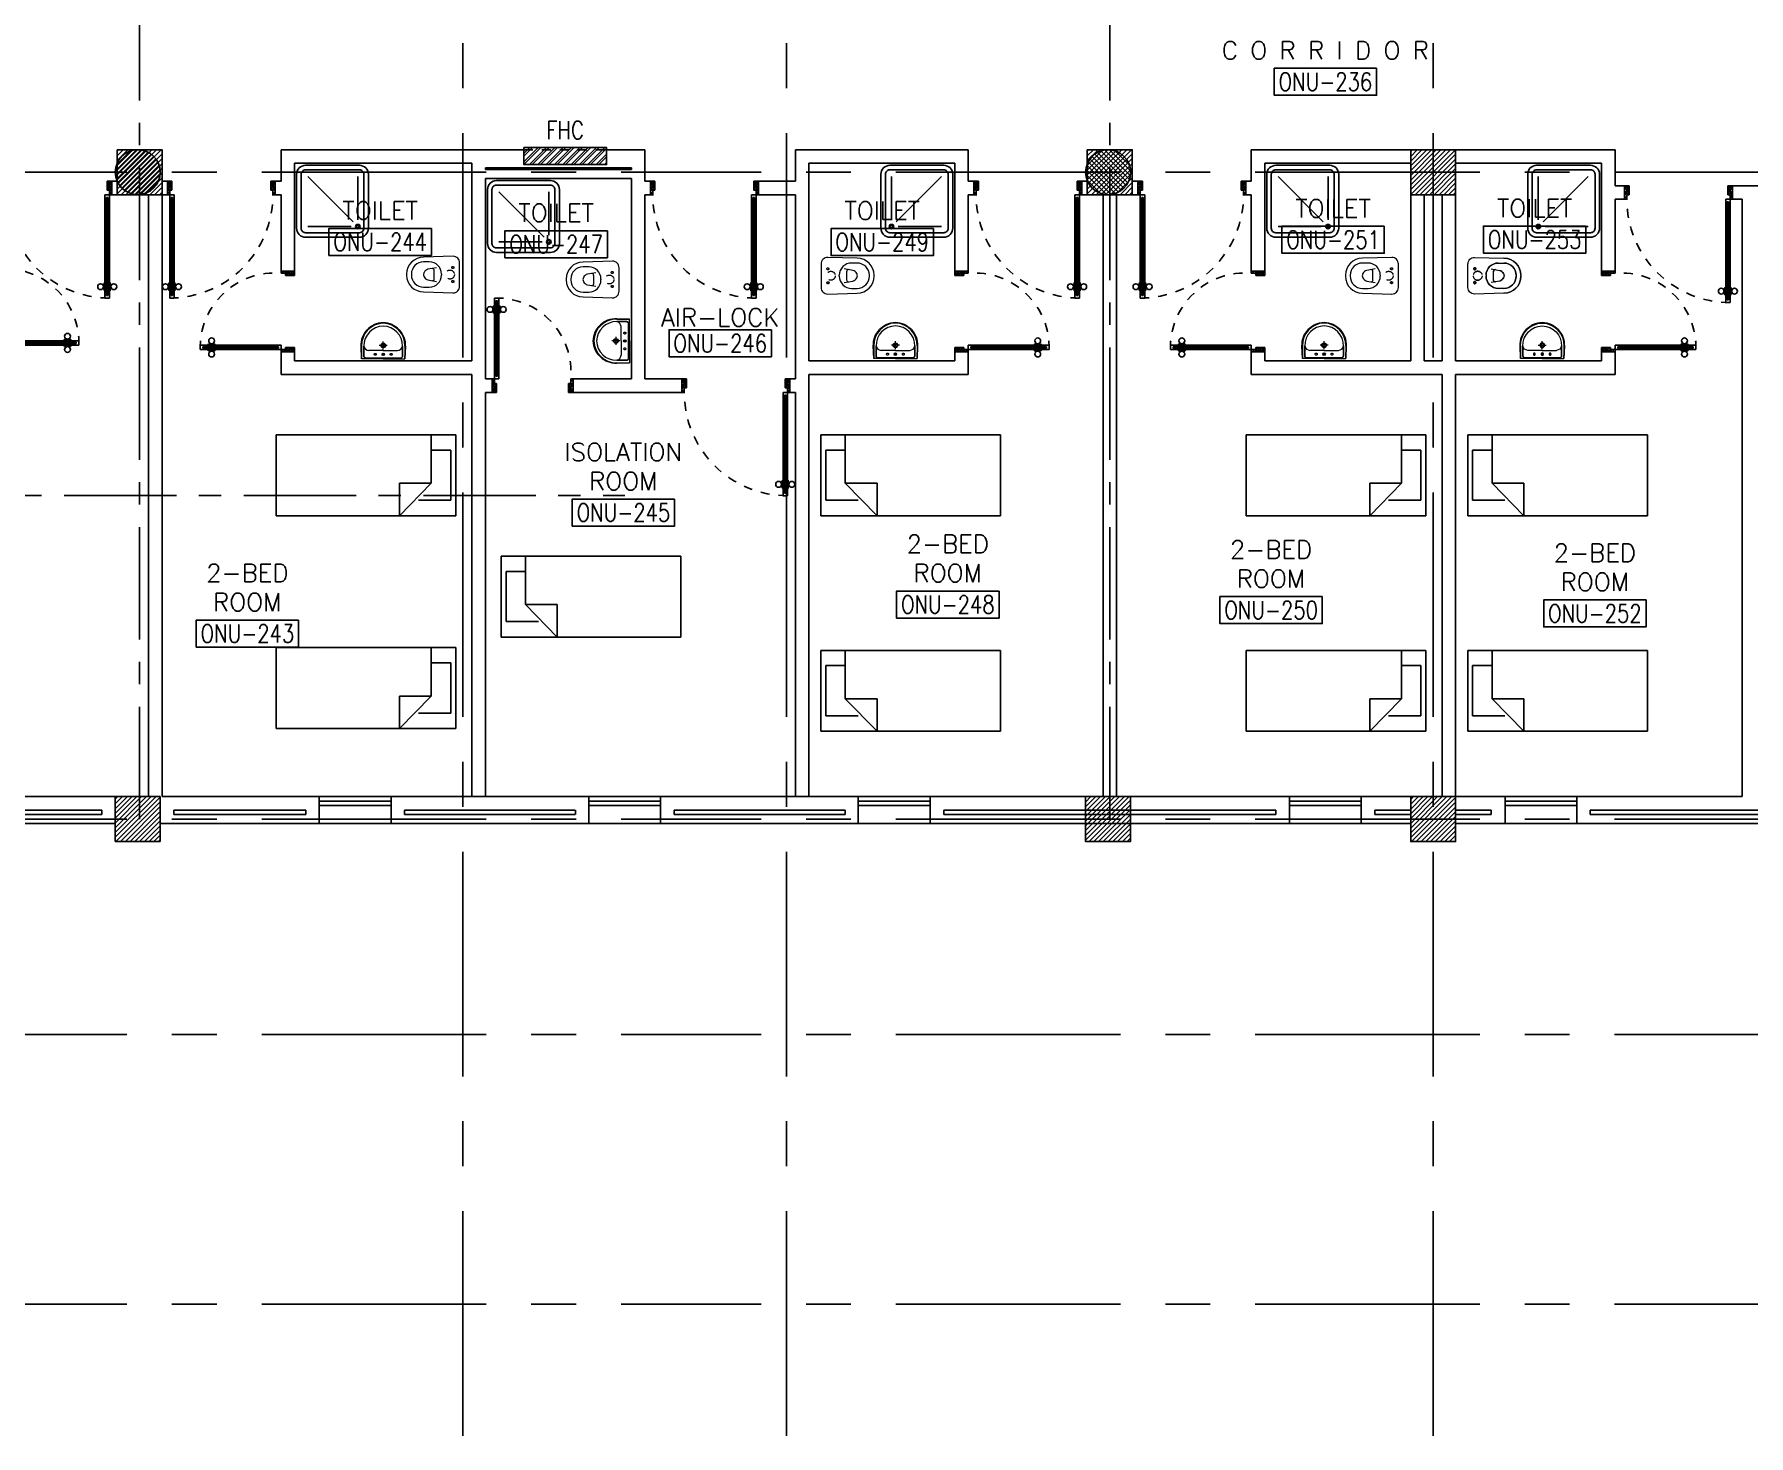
# Model space of a CAD drawing. Extents: x 0 to 91, y -1.5 to 78.
# Drawn here: x 62.17 to 81.25, y -1.46 to 14.14 of the extents above; entities that cross this region are included whole.
import ezdxf
from ezdxf.enums import TextEntityAlignment as Align

# ---------------------------------------------------------------- set-up
doc = ezdxf.new("R2010")
doc.units = 0
doc.header["$MEASUREMENT"] = 0
for name, pattern in [('CENTER', [2, 1.25, -0.25, 0.25, -0.25]), ('CENTERX2', [4, 2.5, -0.5, 0.5, -0.5]), ('DASHED', [0.75, 0.5, -0.25]), ('HIDDEN', [0.375, 0.25, -0.125]), ('HIDDEN2', [0.1875, 0.125, -0.0625])]:
    doc.linetypes.add(name, pattern=pattern)
doc.layers.get('0').update_dxf_attribs({"color": 11, "linetype": 'CONTINUOUS'})
for name, color, linetype in [('AXES', 11, 'CENTERX2'), ('AXES1', 11, 'CENTER'), ('COL', 11, 'CONTINUOUS'), ('DOOR', 11, 'CONTINUOUS'), ('FHC', 11, 'CONTINUOUS'), ('FIX', 11, 'CONTINUOUS'), ('FUR', 11, 'CONTINUOUS'), ('HAT', 11, 'CONTINUOUS'), ('INSUL', 11, 'CONTINUOUS'), ('RM-BOX', 11, 'CONTINUOUS'), ('RM-NAME', 11, 'CONTINUOUS'), ('RM-NO', 11, 'CONTINUOUS'), ('WALL', 11, 'CONTINUOUS'), ('WIN', 11, 'CONTINUOUS')]:
    doc.layers.add(name, color=color, linetype=linetype)
doc.styles.add('ROMANS', font='ROMANS.shx', dxfattribs={"width": 0.6})

# ---------------------------------------------------------------- blocks, each defined once
blk = doc.blocks.new('RM1')
at = {"layer": 'RM-BOX'}
blk.add_lwpolyline([(570, -200), (-570, -200), (-570, -500), (570, -500)], close=True, dxfattribs=at)
at = {"layer": 'RM-NAME', "style": 'ROMANS'}
for tag, p in [('ROOMNAME1', (0, 324)), ('ROOMNAME2', (0, 0))]:
    blk.add_attdef(tag, text='', height=200, dxfattribs=at).set_placement(p, align=Align.MIDDLE)
at = {"layer": 'RM-NO', "style": 'ROMANS', "width": 0.8}
blk.add_attdef('ROOMNO', text='', height=200, dxfattribs=at).set_placement((0, -350), align=Align.MIDDLE)
blk = doc.blocks.new('*X61')
at = {"color": 0}
for p, q in [((203889, 118293), (204345, 118750)), ((203889, 118346), (204292, 118750)), ((203889, 118399), (204239, 118750)), ((203889, 118452), (204186, 118750)), ((203889, 118505), (204133, 118750)), ((203889, 118558), (204080, 118750)), ((203889, 118611), (204027, 118750)), ((203889, 118665), (203974, 118750)), ((203889, 118718), (203921, 118750)), ((203898, 118250), (204389, 118740)), ((203951, 118250), (204389, 118687)), ((204004, 118250), (204389, 118634)), ((204057, 118250), (204389, 118581)), ((204110, 118250), (204389, 118528)), ((204163, 118250), (204389, 118475)), ((204216, 118250), (204389, 118422)), ((204269, 118250), (204389, 118369)), ((204322, 118250), (204389, 118316)), ((204375, 118250), (204389, 118263))]:
    blk.add_line(p, q, dxfattribs=at)
blk = doc.blocks.new('*X60')
at = {"color": 0}
for p, q in [((203886, 125450), (204386, 125950)), ((203889, 125506), (204333, 125950)), ((203889, 125559), (204279, 125950)), ((203889, 125612), (204226, 125950)), ((203889, 125665), (204173, 125950)), ((203889, 125718), (204120, 125950)), ((203889, 125771), (204067, 125950)), ((203889, 125824), (204014, 125950)), ((203889, 125877), (203961, 125950)), ((203889, 125930), (203908, 125950)), ((203939, 125450), (204389, 125900)), ((203992, 125450), (204389, 125847)), ((204045, 125450), (204389, 125794)), ((204098, 125450), (204389, 125741)), ((204151, 125450), (204389, 125688)), ((204204, 125450), (204389, 125635)), ((204257, 125450), (204389, 125582)), ((204310, 125450), (204389, 125528)), ((204363, 125450), (204389, 125475))]:
    blk.add_line(p, q, dxfattribs=at)
blk = doc.blocks.new('COL50')
at = {"layer": 'COL'}
blk.add_lwpolyline([(-250, 250), (-250, -250), (250, -250), (250, 250)], close=True, dxfattribs=at)
blk = doc.blocks.new('AH20A')
at = {"layer": 'FUR'}
for p, q in [((0, 0.5), (0, -0.5)), ((1, 0.5), (0, 0.5)), ((0.1358, 0.5), (0.1358, -0.0987)), ((1, -0.5), (1, 0.5)), ((0.1358, 0.3112), (0.0277, 0.3112)), ((0.0277, 0.3112), (0.0277, -0.3087)), ((0.1358, -0.0987), (0.3125, -0.5)), ((0.1358, -0.0987), (0.3125, -0.0987)), ((0.3125, -0.5), (0.3125, -0.0987)), ((0.0277, -0.3087), (0.2076, -0.3087)), ((0, -0.5), (1, -0.5))]:
    blk.add_line(p, q, dxfattribs=at)
blk = doc.blocks.new('DOOR100')
at = {"layer": 'DOOR', "color": 0, "linetype": 'ByBlock'}
for p, q in [((-92, 1206), (-92, 1141)), ((-83, 1206), (-92, 1206)), ((-83, 1129), (-83, 1219)), ((-76, 1219), (-83, 1219)), ((-83, 1206), (-83, 1141)), ((-76, 1251), (-76, 1301)), ((-76, 1301), (-26, 1301)), ((-26, 1301), (-76, 1301)), ((-59, 1251), (-76, 1251)), ((-59, 1251), (-59, 1271)), ((-43, 1271), (-59, 1271)), ((-43, 1251), (-43, 1271)), ((-26, 1251), (-43, 1251)), ((-26, 1251), (-26, 1301)), ((-26, 1219), (-19, 1219)), ((-19, 1129), (-19, 1219)), ((-19, 1206), (-19, 1141)), ((-19, 1206), (-10, 1206)), ((-10, 1206), (-10, 1141)), ((-83, 1141), (-92, 1141)), ((-76, 1129), (-83, 1129)), ((-26, 1129), (-19, 1129)), ((-19, 1141), (-10, 1141)), ((-76, 200), (-59, 200)), ((-76, 150), (-76, 200)), ((-59, 200), (-59, 180)), ((-43, 200), (-26, 200)), ((-43, 180), (-43, 200)), ((-26, 200), (-26, 150)), ((-1201, 0), (-1201, 150)), ((-1201, 150), (-1176, 150)), ((-1201, 150), (-1201, 0)), ((-1151, 0), (-1201, 0)), ((-1176, 150), (-1176, 100)), ((-1176, 100), (-1151, 100)), ((-1151, 100), (-1151, 0)), ((-76, 150), (-26, 150)), ((-59, 180), (-43, 180)), ((-51, 100), (-51, 0)), ((-26, 100), (-51, 100)), ((-51, 0), (-1, 0)), ((-1, 150), (-26, 150)), ((-26, 150), (-26, 100)), ((-1, 150), (-1, 0))]:
    blk.add_line(p, q, dxfattribs=at)
at = {"layer": 'DOOR', "linetype": 'ByBlock'}
for p, q in [((-76, 1251), (-76, 200)), ((-59, 200), (-59, 1251)), ((-43, 200), (-43, 1251)), ((-26, 200), (-26, 1251))]:
    blk.add_line(p, q, dxfattribs=at)
at = {"layer": 'DOOR', "color": 9, "linetype": 'ByBlock'}
for p, q in [((-1151, 0), (-1201, 114)), ((-1151, 0), (-1201, 40)), ((-1151, 0), (-1164, 100)), ((-51, 0), (-1, 114)), ((-51, 0), (-38, 100)), ((-51, 0), (-1, 40))]:
    blk.add_line(p, q, dxfattribs=at)
at = {"layer": 'DOOR', "color": 0, "linetype": 'ByBlock'}
for centre in [(-125, 1174), (22, 1174)]:
    blk.add_circle(centre, 32.4, dxfattribs=at)
at = {"layer": 'DOOR', "linetype": 'HIDDEN', "ltscale": 0.5}
blk.add_arc((-27, 152), 1149, 89.961, 180.0931, dxfattribs=at)
at = {"layer": 'DOOR', "color": 9, "linetype": 'ByBlock'}
for centre, radius, start, end in [((-1151, 0), 154, 103.7142, 108.8947), ((-1151, 0), 134, 100.72, 111.8402), ((-1151, 0), 94.4, 90, 121.9818), ((-1151, 0), 74.4, 90, 132.2236), ((-1151, 0), 54.4, 90, 156.7926), ((-1151, 0), 34.4, 90, 180), ((-1151, 0), 14.4, 90, 180), ((-51, 0), 94.4, 58.0182, 90), ((-51, 0), 74.4, 47.7764, 90), ((-51, 0), 54.4, 23.2074, 90), ((-51, 0), 34.4, 0, 90), ((-51, 0), 14.4, 0, 90), ((-51, 0), 134, 68.1598, 79.28), ((-51, 0), 114, 64.0838, 77.3774), ((-51, 0), 154, 71.1053, 76.2858)]:
    blk.add_arc(centre, radius, start, end, dxfattribs=at)
blk = doc.blocks.new('DOOR90')
at = {"layer": 'DOOR', "linetype": 'ByBlock'}
for p, q in [((0, 0), (-150, 0)), ((-200, -25), (-1000, -25)), ((-200, -42), (-1000, -42)), ((-200, -58), (-1000, -58)), ((-1000, -75), (-200, -75))]:
    blk.add_line(p, q, dxfattribs=at)
at = {"layer": 'DOOR', "color": 0, "linetype": 'ByBlock'}
for p, q in [((-150, 0), (-150, -25)), ((-150, 0), (0, 0)), ((0, -50), (0, 0)), ((-1050, -25), (-1050, -75)), ((-1050, -75), (-1050, -25)), ((-1000, -25), (-1050, -25)), ((-1000, -75), (-1050, -75)), ((-1020, -42), (-1020, -58)), ((-1000, -42), (-1020, -42)), ((-1000, -58), (-1020, -58)), ((-1000, -25), (-1000, -42)), ((-1000, -58), (-1000, -75)), ((-968, -25), (-968, -18)), ((-878, -18), (-968, -18)), ((-968, -75), (-968, -82)), ((-878, -82), (-968, -82)), ((-955, -18), (-955, -9)), ((-955, -9), (-890, -9)), ((-955, -18), (-890, -18)), ((-955, -82), (-955, -91)), ((-955, -82), (-890, -82)), ((-955, -91), (-890, -91)), ((-890, -18), (-890, -9)), ((-890, -82), (-890, -91)), ((-878, -25), (-878, -18)), ((-878, -75), (-878, -82)), ((-200, -42), (-200, -25)), ((-200, -25), (-150, -25)), ((-180, -42), (-200, -42)), ((-200, -75), (-200, -58)), ((-200, -58), (-180, -58)), ((-150, -75), (-200, -75)), ((-180, -58), (-180, -42)), ((-150, -75), (-150, -25)), ((-150, -25), (-100, -25)), ((-100, -25), (-100, -50)), ((-100, -50), (0, -50)), ((-150, -900), (-150, -875)), ((-150, -875), (-100, -875)), ((0, -900), (-150, -900)), ((-150, -900), (0, -900)), ((-100, -850), (0, -850)), ((-100, -875), (-100, -850)), ((0, -850), (0, -900))]:
    blk.add_line(p, q, dxfattribs=at)
at = {"layer": 'DOOR', "color": 9, "linetype": 'ByBlock'}
for p, q in [((0, -50), (-114, 0)), ((0, -50), (-40, 0)), ((0, -50), (-100, -37)), ((0, -850), (-114, -900)), ((0, -850), (-100, -863)), ((0, -850), (-40, -900))]:
    blk.add_line(p, q, dxfattribs=at)
at = {"layer": 'DOOR', "color": 0, "linetype": 'ByBlock'}
for centre in [(-923, 24), (-923, -124)]:
    blk.add_circle(centre, 32.4, dxfattribs=at)
at = {"layer": 'DOOR', "color": 9, "linetype": 'ByBlock'}
for centre, radius, start, end in [((0, -50), 74.4, 137.7764, 180), ((0, -50), 54.4, 113.2074, 180), ((0, -50), 154, 161.1053, 166.2858), ((0, -50), 134, 158.1598, 169.28), ((0, -50), 114, 154.0838, 167.3774), ((0, -50), 94.4, 148.0182, 180), ((0, -50), 34.4, 90, 180), ((0, -50), 14.4, 90, 180), ((0, -850), 154, 193.7142, 198.8947), ((0, -850), 134, 190.72, 201.8402), ((0, -850), 94.4, 180, 211.9818), ((0, -850), 74.4, 180, 222.2236), ((0, -850), 54.4, 180, 246.7926), ((0, -850), 34.4, 180, 270), ((0, -850), 14.4, 180, 270)]:
    blk.add_arc(centre, radius, start, end, dxfattribs=at)
at = {"layer": 'DOOR', "linetype": 'HIDDEN', "ltscale": 0.5}
blk.add_arc((-222, -50), 828, 178.2701, 275.003, dxfattribs=at)
blk = doc.blocks.new('LAV1')
at = {"layer": 'FIX', "linetype": 'DASHED', "lineweight": 20, "ltscale": 0.05}
for p, q in [((50, 220), (-50, 220)), ((0, 170), (0, 270)), ((0, 170), (0, 270))]:
    blk.add_line(p, q, dxfattribs=at)
at = {"layer": 'FIX', "linetype": 'ByBlock', "ltscale": 0.3}
for p, q in [((-280, 210), (-275, 50)), ((-245, 210), (-245, 85)), ((0, 60), (-220, 60)), ((0, 60), (220, 60)), ((245, 210), (245, 85)), ((280, 210), (275, 50))]:
    blk.add_line(p, q, dxfattribs=at)
at = {"layer": 'FIX', "linetype": 'Continuous', "lineweight": 20}
for p, q in [((-275, 210), (-275, 50)), ((0, 50), (-275, 50)), ((0, 50), (-252, 50)), ((0, 155), (-181, 155)), ((0, 155), (181, 155)), ((0, 50), (275, 50)), ((0, 50), (252, 50)), ((275, 210), (275, 50))]:
    blk.add_line(p, q, dxfattribs=at)
at = {"layer": 'FIX', "lineweight": 20}
for p, q in [((16, 107), (-15, 107)), ((0, 92), (0, 123))]:
    blk.add_line(p, q, dxfattribs=at)
for centre, radius in [((0, 220), 29.5), ((0, 220), 22.5), ((0, 107), 15.5)]:
    blk.add_circle(centre, radius, dxfattribs=at)
at = {"layer": 'FIX', "linetype": 'HIDDEN', "lineweight": 20, "ltscale": 0.05}
for centre in [(-100, 107), (100, 107)]:
    blk.add_circle(centre, 12.4, dxfattribs=at)
at = {"layer": 'FIX', "linetype": 'ByBlock', "ltscale": 0.3}
for centre, radius, start, end in [((7, 220), 287, 91.3776, 182.0064), ((-7, 220), 287, 357.9936, 88.6224), ((-220, 85), 24.9, 179.7021, 269.9486), ((220, 85), 24.9, 270.0514, 0.2979)]:
    blk.add_arc(centre, radius, start, end, dxfattribs=at)
at = {"layer": 'FIX', "linetype": 'Continuous', "lineweight": 20}
for centre, radius, start, end in [((8, 217), 283, 91.6988, 181.351), ((8, 212), 253, 91.7328, 180.4884), ((-8, 217), 283, 358.649, 88.3012), ((-8, 212), 253, 359.5116, 88.2672), ((-179, 222), 66.9, 190.2006, 268.0786), ((179, 222), 66.9, 271.9214, 349.7994)]:
    blk.add_arc(centre, radius, start, end, dxfattribs=at)
blk = doc.blocks.new('*X80')
at = {"color": 0}
for p, q in [((73379, 125458), (73871, 125950)), ((73379, 125511), (73818, 125950)), ((73379, 125564), (73765, 125950)), ((73379, 125617), (73712, 125950)), ((73379, 125670), (73659, 125950)), ((73379, 125723), (73606, 125950)), ((73379, 125776), (73553, 125950)), ((73379, 125829), (73500, 125950)), ((73379, 125882), (73447, 125950)), ((73379, 125935), (73394, 125950)), ((73424, 125450), (73879, 125905)), ((73477, 125450), (73879, 125852)), ((73530, 125450), (73879, 125799)), ((73583, 125450), (73879, 125746)), ((73636, 125450), (73879, 125692)), ((73690, 125450), (73879, 125639)), ((73743, 125450), (73879, 125586)), ((73796, 125450), (73879, 125533)), ((73849, 125450), (73879, 125480))]:
    blk.add_line(p, q, dxfattribs=at)
blk = doc.blocks.new('WC1')
at = {"layer": 'FIX', "lineweight": 20}
for p, q in [((-210, 204), (-538, 194)), ((-727, 5), (-727, -5)), ((-674, 5), (-674, -5)), ((-534, 24), (-540, 0)), ((-540, 0), (-534, -24)), ((-475, 141), (-538, 141)), ((-395, 76), (-490, 60)), ((-339, 5), (-339, -5)), ((-538, -141), (-475, -141)), ((-490, -60), (-395, -76)), ((-538, -194), (-210, -204))]:
    blk.add_line(p, q, dxfattribs=at)
at = {"layer": 'FIX', "linetype": 'Continuous', "lineweight": 20}
blk.add_line((-420, -47), (-420, 45), dxfattribs=at)
at = {"layer": 'FIX', "lineweight": 20}
blk.add_lwpolyline([(-213, -204), (-210, -204, 0.414214), (-137, -131), (-137, 0), (-137, 131, 0.414214), (-210, 204)], format="xyb", dxfattribs=at)
at = {"layer": 'FIX', "linetype": 'HIDDEN2', "lineweight": 20, "ltscale": 0.3}
blk.add_circle((-245, 0), 49.8, dxfattribs=at)
at = {"layer": 'FIX', "linetype": 'HIDDEN', "lineweight": 20, "ltscale": 0.05}
for centre in [(-213, 78), (-213, -77)]:
    blk.add_circle(centre, 11.6, dxfattribs=at)
at = {"layer": 'FIX', "lineweight": 20}
for centre, radius, start, end in [((-538, 5), 189, 90, 180), ((-538, 5), 136, 90, 180), ((-473, -7), 68.2, 128.9242, 152.8468), ((-464, -18), 82, 108.496, 128.9242), ((-475, 5), 136, 360, 90), ((-538, -5), 189, 180, 270), ((-538, -5), 136, 180, 270), ((-473, 7), 68.2, 207.1532, 231.0758), ((-464, 18), 82, 231.0758, 251.504), ((-475, -5), 136, 270, 0)]:
    blk.add_arc(centre, radius, start, end, dxfattribs=at)
at = {"layer": 'FIX', "linetype": 'Continuous', "lineweight": 20}
for centre, start, end in [((-443, 46), 357.6662, 91.6121), ((-442, -46), 268.3879, 2.3338)]:
    blk.add_arc(centre, 22.3, start, end, dxfattribs=at)
blk = doc.blocks.new('SHR1')
at = {"layer": 'FIX'}
for p, q in [((-196, 196), (-700, 700)), ((-143, 218), (-143, 700)), ((-218, 143), (-700, 143))]:
    blk.add_line(p, q, dxfattribs=at)
for points in [[(-825, 125), (-825, 725, -0.414214), (-725, 825), (-125, 825, -0.414214), (-25, 725), (-25, 125, -0.414214), (-125, 25), (-725, 25, -0.414214)], [(-775, 125), (-775, 725, -0.414214), (-725, 775), (-125, 775, -0.414214), (-75, 725), (-75, 125, -0.414214), (-125, 75), (-725, 75, -0.414214)]]:
    blk.add_lwpolyline(points, format="xyb", close=True, dxfattribs=at)
for radius in [25, 15]:
    blk.add_circle((-143, 143), radius, dxfattribs=at)
blk = doc.blocks.new('*X123')
at = {"color": 0}
for p, q in [((193089, 10708), (193542, 11161)), ((193089, 10761), (193488, 11161)), ((193089, 10814), (193435, 11161)), ((193089, 10867), (193382, 11161)), ((193089, 10920), (193329, 11161)), ((193089, 10973), (193276, 11161)), ((193089, 11026), (193223, 11161)), ((193089, 11079), (193170, 11161)), ((193089, 11132), (193117, 11161)), ((193095, 10661), (193589, 11155)), ((193148, 10661), (193589, 11102)), ((193201, 10661), (193589, 11049)), ((193254, 10661), (193589, 10996)), ((193307, 10661), (193589, 10943)), ((193360, 10661), (193589, 10890)), ((193413, 10661), (193589, 10837)), ((193466, 10661), (193589, 10784)), ((193519, 10661), (193589, 10731)), ((193572, 10661), (193589, 10678))]:
    blk.add_line(p, q, dxfattribs=at)
blk = doc.blocks.new('*X122')
at = {"color": 0}
for p, q in [((84179, 10675), (84665, 11161)), ((84179, 10729), (84612, 11161)), ((84179, 10782), (84559, 11161)), ((84179, 10835), (84506, 11161)), ((84179, 10888), (84453, 11161)), ((84179, 10941), (84400, 11161)), ((84179, 10994), (84347, 11161)), ((84179, 11047), (84294, 11161)), ((84179, 11100), (84240, 11161)), ((84179, 11153), (84187, 11161)), ((84218, 10661), (84679, 11122)), ((84271, 10661), (84679, 11069)), ((84324, 10661), (84679, 11016)), ((84377, 10661), (84679, 10963)), ((84430, 10661), (84679, 10910)), ((84483, 10661), (84679, 10857)), ((84536, 10661), (84679, 10804)), ((84589, 10661), (84679, 10751)), ((84642, 10661), (84679, 10698))]:
    blk.add_line(p, q, dxfattribs=at)

msp = doc.modelspace()

# ---------------------------------------------------------------- hatches: boundary and pattern name
at = {"layer": 'FHC', "linetype": 'ByBlock', "ltscale": 0.3}
h = msp.add_hatch(dxfattribs=at)
h.set_pattern_fill('ANSI32', color=11, scale=0.175, style=0)
h.set_pattern_definition([(45, (-164.57868, -18.366005), (-0.046403883, 0.046403883), []), (45, (-164.547746, -18.366005), (-0.046403883, 0.046403883), [])])
h.paths.add_polyline_path([(68.538, 12.685), (68.538, 12.875), (67.618, 12.875), (67.618, 12.685)])
h.paths.add_polyline_path([(67.405, 12.264), (67.405, 12.685), (67.667, 12.685), (67.667, 12.264)], flags=9)
at = {"layer": 'HAT'}
h = msp.add_hatch(dxfattribs=at)
h.set_pattern_fill('ANSI31', color=256, scale=0.3, style=0)
h.set_pattern_definition([(45, (2.079704, -31.033337), (-0.026516504, 0.026516504), [])])
h.paths.add_polyline_path([(63.07, 12.601), (63.32, 12.601), (63.32, 12.851, 0.414214)])
h.paths.add_polyline_path([(63.32, 12.851), (63.32, 12.601), (63.57, 12.601, 0.414214)])
h.paths.add_polyline_path([(63.57, 12.601), (63.32, 12.601), (63.32, 12.351, 0.414214)])
h.paths.add_polyline_path([(63.32, 12.601), (63.07, 12.601, 0.414214), (63.32, 12.351)])
h = msp.add_hatch(dxfattribs=at)
h.set_pattern_fill('ANSI31', color=256, scale=0.3, style=0)
h.set_pattern_definition([(135, (135.361403, -31.034444), (0.026516504, 0.026516504), [])])
h.paths.add_polyline_path([(74.371, 12.6), (74.121, 12.6), (74.121, 12.85, -0.414214)])
h.paths.add_polyline_path([(74.121, 12.85), (74.121, 12.6), (73.871, 12.6, -0.414214)])
h.paths.add_polyline_path([(73.871, 12.6), (74.121, 12.6), (74.121, 12.35, -0.414214)])
h.paths.add_polyline_path([(74.121, 12.6), (74.371, 12.6, -0.414214), (74.121, 12.35)])

# ---------------------------------------------------------------- linework, layer by layer
at = {"layer": 'AXES'}
for p, q in [((66.94, -1.464), (66.94, 77.348)), ((70.54, -1.464), (70.54, 77.348)), ((77.74, -1.464), (77.74, 77.348)), ((0.7, 12.6), (68.74, 12.6)), ((90.259, 12.6), (68.74, 12.6)), ((0.7, 5.4), (68.74, 5.4)), ((90.259, 5.4), (68.74, 5.4)), ((0.7, 3), (68.74, 3)), ((90.259, 3), (68.74, 3)), ((0.7, 0), (68.74, 0)), ((90.259, 0), (68.74, 0))]:
    msp.add_line(p, q, dxfattribs=at)
at = {"layer": 'AXES1'}
for p, q in [((63.34, 5.4), (63.34, 64.22)), ((74.14, 5.4), (74.14, 64.22)), ((10.5, 9), (68.74, 9))]:
    msp.add_line(p, q, dxfattribs=at)
at = {"layer": 'COL'}
for p, q in [((63.07, 5.65), (63.07, 5.15)), ((63.57, 5.65), (63.07, 5.65)), ((63.57, 5.15), (63.57, 5.65)), ((63.07, 5.15), (63.57, 5.15))]:
    msp.add_line(p, q, dxfattribs=at)
msp.add_lwpolyline([(77.49, 5.65), (77.49, 5.15), (77.99, 5.15), (77.99, 5.65)], close=True, dxfattribs=at)
at = {"layer": 'FHC', "color": 250, "linetype": 'HIDDEN', "ltscale": 0.25}
msp.add_line((67.618, 12.85), (68.538, 12.85), dxfattribs=at)
at = {"layer": 'FHC', "linetype": 'ByBlock', "ltscale": 0.3}
msp.add_lwpolyline([(67.618, 12.875), (68.538, 12.875), (68.538, 12.685), (67.618, 12.685)], close=True, dxfattribs=at)
at = {"layer": 'FIX'}
for p, q in [((76.517, 12.048), (76.013, 12.552)), ((76.57, 12.07), (76.57, 12.552)), ((78.91, 12.07), (78.91, 12.552)), ((78.963, 12.048), (79.467, 12.552)), ((76.495, 11.995), (76.013, 11.995)), ((78.985, 11.995), (79.467, 11.995))]:
    msp.add_line(p, q, dxfattribs=at)
at = {"layer": 'FIX', "lineweight": 20}
for p, q in [((77.28, 11.652), (76.952, 11.642)), ((78.2, 11.652), (78.528, 11.642)), ((76.763, 11.453), (76.763, 11.443)), ((76.816, 11.453), (76.816, 11.443)), ((76.956, 11.472), (76.95, 11.448)), ((77.015, 11.589), (76.952, 11.589)), ((77.095, 11.524), (77, 11.508)), ((77.151, 11.453), (77.151, 11.443)), ((78.329, 11.453), (78.329, 11.443)), ((78.385, 11.524), (78.48, 11.508)), ((78.465, 11.589), (78.528, 11.589)), ((78.524, 11.472), (78.53, 11.448)), ((78.664, 11.453), (78.664, 11.443)), ((78.717, 11.453), (78.717, 11.443)), ((76.95, 11.448), (76.956, 11.424)), ((76.952, 11.307), (77.015, 11.307)), ((77, 11.388), (77.095, 11.372)), ((78.48, 11.388), (78.385, 11.372)), ((78.528, 11.307), (78.465, 11.307)), ((78.53, 11.448), (78.524, 11.424)), ((76.952, 11.254), (77.28, 11.244)), ((78.528, 11.254), (78.2, 11.244))]:
    msp.add_line(p, q, dxfattribs=at)
at = {"layer": 'FIX', "linetype": 'Continuous', "lineweight": 20}
for p, q in [((77.07, 11.401), (77.07, 11.493)), ((78.41, 11.401), (78.41, 11.493))]:
    msp.add_line(p, q, dxfattribs=at)
at = {"layer": 'FIX'}
for points in [[(75.888, 11.977), (75.888, 12.577, -0.414214), (75.988, 12.677), (76.588, 12.677, -0.414214), (76.688, 12.577), (76.688, 11.977, -0.414214), (76.588, 11.877), (75.988, 11.877, -0.414214)], [(75.938, 11.977), (75.938, 12.577, -0.414214), (75.988, 12.627), (76.588, 12.627, -0.414214), (76.638, 12.577), (76.638, 11.977, -0.414214), (76.588, 11.927), (75.988, 11.927, -0.414214)], [(79.592, 11.977), (79.592, 12.577, 0.414214), (79.492, 12.677), (78.892, 12.677, 0.414214), (78.792, 12.577), (78.792, 11.977, 0.414214), (78.892, 11.877), (79.492, 11.877, 0.414214)], [(79.542, 11.977), (79.542, 12.577, 0.414214), (79.492, 12.627), (78.892, 12.627, 0.414214), (78.842, 12.577), (78.842, 11.977, 0.414214), (78.892, 11.927), (79.492, 11.927, 0.414214)]]:
    msp.add_lwpolyline(points, format="xyb", close=True, dxfattribs=at)
at = {"layer": 'FIX', "lineweight": 20}
for points in [[(77.277, 11.244), (77.28, 11.244, 0.414214), (77.353, 11.317), (77.353, 11.448), (77.353, 11.579, 0.414214), (77.28, 11.652)], [(78.203, 11.244), (78.2, 11.244, -0.414214), (78.127, 11.317), (78.127, 11.448), (78.127, 11.579, -0.414214), (78.2, 11.652)]]:
    msp.add_lwpolyline(points, format="xyb", dxfattribs=at)
at = {"layer": 'FIX'}
for centre, radius in [((76.57, 11.995), 0.025), ((76.57, 11.995), 0.015), ((78.91, 11.995), 0.025), ((78.91, 11.995), 0.015)]:
    msp.add_circle(centre, radius, dxfattribs=at)
at = {"layer": 'FIX', "color": 22, "linetype": 'HIDDEN2', "lineweight": 20, "ltscale": 0.3}
for centre in [(77.245, 11.448), (78.235, 11.448)]:
    msp.add_circle(centre, 0.0498, dxfattribs=at)
at = {"layer": 'FIX', "color": 97, "linetype": 'HIDDEN', "lineweight": 20, "ltscale": 0.05}
for centre in [(77.277, 11.526), (78.203, 11.526), (77.277, 11.371), (78.203, 11.371)]:
    msp.add_circle(centre, 0.0116, dxfattribs=at)
at = {"layer": 'FIX', "lineweight": 20}
for centre, radius, start, end in [((76.952, 11.453), 0.189, 90, 180), ((78.528, 11.453), 0.189, 360, 90), ((76.952, 11.453), 0.136, 90, 180), ((77.017, 11.441), 0.0682, 128.9242, 152.8468), ((77.026, 11.43), 0.082, 108.496, 128.9242), ((77.015, 11.453), 0.136, 360, 90), ((78.465, 11.453), 0.136, 90, 180), ((78.454, 11.43), 0.082, 51.0758, 71.504), ((78.463, 11.441), 0.0682, 27.1532, 51.0758), ((78.528, 11.453), 0.136, 360, 90), ((76.952, 11.443), 0.189, 180, 270), ((76.952, 11.443), 0.136, 180, 270), ((77.017, 11.455), 0.0682, 207.1532, 231.0758), ((77.026, 11.466), 0.082, 231.0758, 251.504), ((77.015, 11.443), 0.136, 270, 0), ((78.465, 11.443), 0.136, 180, 270), ((78.454, 11.466), 0.082, 288.496, 308.9242), ((78.463, 11.455), 0.0682, 308.9242, 332.8468), ((78.528, 11.443), 0.136, 270, 0), ((78.528, 11.443), 0.189, 270, 0)]:
    msp.add_arc(centre, radius, start, end, dxfattribs=at)
at = {"layer": 'FIX', "linetype": 'Continuous', "lineweight": 20}
for centre, start, end in [((77.047, 11.494), 357.6662, 91.6121), ((78.433, 11.494), 88.3879, 182.3338), ((77.048, 11.402), 268.3879, 2.3338), ((78.432, 11.402), 177.6662, 271.6121)]:
    msp.add_arc(centre, 0.0223, start, end, dxfattribs=at)
at = {"layer": 'INSUL'}
for p, q in [((62.92, 5.5), (61.49, 5.5)), ((62.92, 5.45), (61.49, 5.45)), ((62.92, 5.45), (62.92, 5.5)), ((65.19, 5.5), (63.72, 5.5)), ((63.72, 5.45), (63.72, 5.5)), ((65.19, 5.45), (63.72, 5.45)), ((65.19, 5.45), (65.19, 5.5)), ((66.29, 5.45), (66.29, 5.5)), ((67.19, 5.5), (66.29, 5.5)), ((66.29, 5.45), (66.29, 5.5)), ((67.19, 5.45), (66.29, 5.45)), ((67.19, 5.5), (68.19, 5.5)), ((67.19, 5.45), (68.19, 5.45)), ((68.193, 5.45), (68.193, 5.5)), ((68.193, 5.45), (68.193, 5.5)), ((69.29, 5.5), (70.29, 5.5)), ((69.29, 5.45), (69.29, 5.5)), ((69.29, 5.45), (70.29, 5.45)), ((70.29, 5.5), (71.193, 5.5)), ((70.29, 5.45), (71.193, 5.45)), ((70.793, 5.45), (71.193, 5.45)), ((71.193, 5.45), (71.193, 5.5)), ((72.293, 5.5), (75.99, 5.5)), ((72.293, 5.45), (72.293, 5.5)), ((72.293, 5.45), (75.99, 5.45)), ((75.99, 5.45), (75.99, 5.5)), ((77.09, 5.5), (77.49, 5.5)), ((77.09, 5.45), (77.09, 5.5)), ((77.09, 5.45), (77.49, 5.45)), ((77.99, 5.5), (78.387, 5.5)), ((77.99, 5.45), (78.387, 5.45)), ((78.387, 5.45), (78.387, 5.5)), ((79.487, 5.45), (79.487, 5.5)), ((79.487, 5.5), (83.14, 5.5)), ((79.487, 5.45), (83.14, 5.45))]:
    msp.add_line(p, q, dxfattribs=at)
at = {"layer": 'WALL'}
for p, q in [((64.915, 12.5), (64.915, 12.85)), ((64.915, 12.85), (67.618, 12.85)), ((67.618, 12.85), (67.618, 12.685)), ((68.538, 12.685), (68.538, 12.85)), ((68.538, 12.85), (68.965, 12.85)), ((68.965, 12.85), (68.965, 12.5)), ((68.965, 12.85), (68.965, 12.5)), ((72.565, 12.85), (70.64, 12.85)), ((70.64, 12.5), (70.64, 12.85)), ((72.565, 12.85), (72.565, 12.5)), ((75.715, 12.85), (77.49, 12.85)), ((75.715, 12.85), (75.715, 12.5)), ((79.765, 12.85), (77.99, 12.85)), ((79.765, 12.85), (79.765, 12.45)), ((65.065, 12.7), (65.065, 11.5)), ((67.04, 12.7), (67.04, 10.5)), ((67.19, 12.65), (67.19, 12.63)), ((68.815, 12.65), (67.19, 12.65)), ((68.815, 12.63), (67.19, 12.63)), ((67.618, 12.685), (68.538, 12.685)), ((68.815, 12.65), (68.815, 12.63)), ((70.79, 12.7), (70.79, 10.5)), ((72.415, 12.7), (72.415, 11.5)), ((75.865, 12.7), (75.865, 11.5)), ((79.615, 12.7), (79.615, 11.5)), ((63.029, 12.5), (63.09, 12.5)), ((63.029, 12.5), (63.029, 12.35)), ((63.651, 12.5), (63.59, 12.5)), ((63.651, 12.5), (63.651, 12.35)), ((64.851, 12.5), (64.851, 12.35)), ((64.851, 12.5), (64.915, 12.5)), ((68.815, 12.53), (67.19, 12.53)), ((67.19, 12.53), (67.19, 10.3)), ((68.815, 12.53), (68.815, 10.3)), ((69.028, 12.5), (68.965, 12.5)), ((69.028, 12.5), (68.965, 12.5)), ((69.028, 12.5), (69.028, 12.35)), ((69.028, 12.5), (69.028, 12.35)), ((70.64, 12.5), (70.228, 12.5)), ((70.228, 12.5), (70.228, 12.35)), ((70.228, 12.5), (70.228, 12.35)), ((72.628, 12.5), (72.565, 12.5)), ((72.628, 12.5), (72.628, 12.35)), ((73.828, 12.5), (73.828, 12.35)), ((74.453, 12.5), (74.453, 12.35)), ((75.653, 12.5), (75.715, 12.5)), ((75.653, 12.5), (75.653, 12.35)), ((79.871, 12.45), (79.765, 12.45)), ((79.871, 12.45), (79.871, 12.3)), ((81.071, 12.45), (81.071, 12.3)), ((63.029, 12.35), (63.09, 12.35)), ((63.44, 12.35), (63.44, 5.65)), ((63.59, 12.35), (63.59, 5.65)), ((63.651, 12.35), (63.59, 12.35)), ((64.851, 12.35), (64.915, 12.35)), ((64.915, 12.35), (64.915, 11.5)), ((67.04, 12.35), (67.04, 10.5)), ((68.965, 12.35), (68.965, 10.3)), ((69.028, 12.35), (68.965, 12.35)), ((69.028, 12.35), (68.965, 12.35)), ((70.64, 12.35), (70.228, 12.35)), ((70.64, 12.35), (70.64, 10.3)), ((72.565, 12.35), (72.565, 11.5)), ((72.628, 12.35), (72.565, 12.35)), ((74.065, 12.35), (74.065, 5.65)), ((74.215, 12.35), (74.215, 5.65)), ((75.653, 12.35), (75.715, 12.35)), ((75.715, 12.35), (75.715, 11.5)), ((77.49, 12.35), (77.49, 10.5)), ((77.64, 12.35), (77.64, 10.5)), ((77.84, 12.35), (77.84, 10.5)), ((77.99, 12.35), (77.99, 10.5)), ((79.765, 12.3), (79.765, 11.5)), ((79.871, 12.3), (79.765, 12.3)), ((81.178, 12.3), (81.178, 5.65)), ((67.19, 12.18), (67.19, 10.3)), ((64.915, 10.6), (64.915, 10.35)), ((65.065, 10.6), (65.065, 10.5)), ((72.415, 10.6), (72.415, 10.5)), ((72.565, 10.6), (72.565, 10.35)), ((75.715, 10.6), (75.715, 10.35)), ((75.865, 10.6), (75.865, 10.5)), ((77.64, 10.5), (77.84, 10.5)), ((79.615, 10.6), (79.615, 10.5)), ((79.765, 10.6), (79.765, 10.35)), ((67.04, 10.35), (67.04, 5.65)), ((70.79, 10.35), (70.79, 5.65)), ((77.84, 10.35), (77.84, 5.65)), ((77.99, 10.35), (77.99, 5.65)), ((67.19, 10.15), (67.19, 5.65)), ((67.265, 10.3), (67.265, 10.15)), ((68.165, 10.3), (68.165, 10.15)), ((68.165, 10.15), (68.165, 10.296)), ((70.578, 10.3), (70.64, 10.3)), ((70.578, 10.15), (70.64, 10.15)), ((70.64, 10.15), (70.64, 5.65)), ((63.44, 5.65), (61.34, 5.65)), ((65.34, 5.65), (63.59, 5.65)), ((65.34, 5.35), (65.34, 5.65)), ((66.14, 5.35), (66.14, 5.65)), ((67.19, 5.65), (66.14, 5.65)), ((66.14, 5.35), (66.14, 5.65)), ((67.19, 5.65), (68.34, 5.65)), ((67.19, 5.65), (68.34, 5.65)), ((68.343, 5.65), (67.193, 5.65)), ((68.34, 5.35), (68.34, 5.65)), ((69.14, 5.65), (70.29, 5.65)), ((69.14, 5.35), (69.14, 5.65)), ((69.14, 5.35), (69.14, 5.65)), ((69.14, 5.65), (70.29, 5.65)), ((70.29, 5.65), (69.14, 5.65)), ((70.29, 5.65), (71.34, 5.65)), ((71.34, 5.35), (71.34, 5.65)), ((71.34, 5.35), (71.34, 5.65)), ((72.14, 5.65), (74.065, 5.65)), ((72.14, 5.35), (72.14, 5.65)), ((74.218, 5.65), (76.14, 5.65)), ((76.14, 5.35), (76.14, 5.65)), ((76.94, 5.35), (76.94, 5.65)), ((77.49, 5.65), (76.94, 5.65)), ((77.96, 5.65), (78.54, 5.65)), ((78.54, 5.35), (78.54, 5.65)), ((79.34, 5.35), (79.34, 5.65)), ((79.34, 5.65), (81.178, 5.65)), ((63.07, 5.35), (61.34, 5.35)), ((65.34, 5.35), (63.57, 5.35)), ((67.19, 5.35), (66.14, 5.35)), ((67.19, 5.35), (68.34, 5.35)), ((67.19, 5.35), (68.34, 5.35)), ((68.343, 5.35), (67.193, 5.35)), ((69.14, 5.35), (70.29, 5.35)), ((70.29, 5.35), (71.34, 5.35)), ((70.793, 5.35), (71.34, 5.35)), ((72.14, 5.35), (76.14, 5.35)), ((77.49, 5.35), (76.94, 5.35)), ((77.99, 5.35), (78.54, 5.35)), ((79.34, 5.35), (83.29, 5.35))]:
    msp.add_line(p, q, dxfattribs=at)
at = {"layer": 'WALL', "linetype": 'ByBlock'}
for p, q in [((65.065, 12.7), (67.04, 12.7)), ((65.832, 12.7), (66.69, 12.7)), ((72.415, 12.7), (70.79, 12.7)), ((75.865, 12.7), (77.49, 12.7)), ((79.615, 12.7), (77.99, 12.7)), ((73.89, 12.5), (73.828, 12.5)), ((74.39, 12.5), (74.453, 12.5)), ((81.434, 12.45), (81.071, 12.45)), ((73.828, 12.35), (73.89, 12.35)), ((74.453, 12.35), (74.39, 12.35)), ((81.071, 12.3), (81.178, 12.3)), ((64.915, 11.5), (65.065, 11.5)), ((72.565, 11.5), (72.415, 11.5)), ((75.715, 11.5), (75.865, 11.5)), ((79.765, 11.5), (79.615, 11.5)), ((64.915, 10.6), (65.065, 10.6)), ((65.065, 10.5), (67.04, 10.5)), ((65.832, 10.5), (67.04, 10.5)), ((72.415, 10.5), (70.79, 10.5)), ((72.565, 10.6), (72.415, 10.6)), ((75.715, 10.6), (75.865, 10.6)), ((75.865, 10.5), (77.49, 10.5)), ((79.615, 10.5), (77.99, 10.5)), ((79.765, 10.6), (79.615, 10.6)), ((64.915, 10.35), (67.04, 10.35)), ((65.832, 10.35), (67.04, 10.35)), ((72.565, 10.35), (70.79, 10.35)), ((75.715, 10.35), (77.84, 10.35)), ((79.765, 10.35), (77.99, 10.35)), ((67.265, 10.3), (67.19, 10.3)), ((67.265, 10.3), (67.19, 10.3)), ((67.265, 10.15), (67.19, 10.15)), ((67.265, 10.15), (67.19, 10.15)), ((68.815, 10.3), (68.165, 10.3)), ((68.815, 10.3), (68.165, 10.3)), ((69.378, 10.15), (68.165, 10.15)), ((69.378, 10.3), (68.965, 10.3)), ((69.378, 10.3), (69.378, 10.15)), ((69.378, 10.3), (69.378, 10.15)), ((70.64, 10.3), (70.578, 10.3)), ((70.578, 10.3), (70.578, 10.15)), ((70.578, 10.3), (70.578, 10.3)), ((70.578, 10.3), (70.578, 10.15)), ((70.64, 10.15), (70.578, 10.15)), ((70.578, 10.15), (70.578, 10.15))]:
    msp.add_line(p, q, dxfattribs=at)
at = {"layer": 'WALL'}
for centre in [(63.32, 12.601), (74.121, 12.6)]:
    msp.add_circle(centre, 0.25, dxfattribs=at)
at = {"layer": 'WIN'}
for p, q in [((66.14, 5.65), (65.34, 5.65)), ((66.14, 5.6), (65.34, 5.6)), ((66.14, 5.55), (65.34, 5.55)), ((66.14, 5.65), (65.832, 5.65)), ((66.14, 5.6), (65.832, 5.6)), ((66.14, 5.55), (65.832, 5.55)), ((69.14, 5.65), (68.34, 5.65)), ((69.14, 5.6), (68.34, 5.6)), ((69.14, 5.55), (68.34, 5.55)), ((69.14, 5.55), (68.34, 5.55)), ((71.34, 5.65), (72.14, 5.65)), ((71.34, 5.6), (72.14, 5.6)), ((71.34, 5.55), (72.14, 5.55)), ((76.14, 5.65), (76.94, 5.65)), ((76.14, 5.6), (76.94, 5.6)), ((76.14, 5.55), (76.94, 5.55)), ((78.54, 5.65), (79.34, 5.65)), ((78.54, 5.6), (79.34, 5.6)), ((78.54, 5.55), (79.34, 5.55)), ((66.14, 5.35), (65.34, 5.35)), ((66.14, 5.35), (65.832, 5.35)), ((69.14, 5.35), (68.34, 5.35)), ((71.34, 5.35), (72.14, 5.35)), ((76.14, 5.35), (76.94, 5.35)), ((78.54, 5.35), (79.34, 5.35))]:
    msp.add_line(p, q, dxfattribs=at)

# ---------------------------------------------------------------- block references
at = {"layer": 'COL', "zscale": 0.001}
for p, xscale, yscale in [((63.34, 12.6), 0.001000000003841706, 0.000999999996565748), ((63.34, 12.6), 0.001000000003841706, 0.000999999996565748), ((74.14, 12.6), 0.001000000003841706, 0.000999999996565748), ((74.14, 12.6), 0.001000000003841706, 0.000999999996565748), ((77.74, 12.6), 0.001000000003841706, 0.000999999996565748), ((77.74, 12.6), 0.001000000003841706, 0.000999999996565748), ((74.12, 5.4), 0.001000000047497451, 0.0009999999892897904)]:
    msp.add_blockref('COL50', p, dxfattribs=dict(at, xscale=xscale, yscale=yscale))
at = {"layer": 'DOOR', "color": 0, "linetype": 'Continuous', "yscale": 0.000999999996565748, "zscale": 0.001, "rotation": 180}
for p, xscale in [((63.031, 12.5), -0.001000000003841706), ((63.649, 12.5), 0.001000000003841706)]:
    msp.add_blockref('DOOR100', p, dxfattribs=dict(at, xscale=xscale))
at = {"layer": 'DOOR', "color": 0, "linetype": 'ByBlock', "yscale": 0.000999999996565748, "zscale": 0.001}
for name, p, xscale, rotation in [('DOOR100', (70.228, 12.5), -0.001000000003841706, 180), ('DOOR100', (73.828, 12.5), -0.001000000003841706, 180), ('DOOR100', (74.453, 12.5), 0.001000000003841706, 180), ('DOOR100', (81.072, 12.45), -0.001000000003841706, 180), ('DOOR90', (61.615, 10.65), 0.001000000003841706, 180), ('DOOR90', (65.065, 10.6), -0.001000000003841706, 180), ('DOOR90', (72.415, 10.6), 0.001000000003841706, 180), ('DOOR90', (75.865, 10.6), -0.001000000003841706, 180), ('DOOR90', (79.615, 10.6), 0.001000000003841706, 180), ('DOOR90', (67.265, 10.15), -0.000999999996565748, 90), ('DOOR100', (70.579, 10.3), -0.001000000003841706, 180)]:
    msp.add_blockref(name, p, dxfattribs=dict(at, xscale=xscale, rotation=rotation))
at = {"layer": 'FIX'}
for name, p, xscale, yscale, zscale in [('SHR1', (65.913, 11.852), 0.001000000003841706, 0.000999999996565748, 0.001), ('SHR1', (71.567, 11.852), -0.001000000003841706, 0.000999999996565748, 0.001), ('SHR1', (76.713, 11.852), 0.001000000003841706, 0.000999999996565748, 0.001), ('SHR1', (78.767, 11.852), -0.001000000003841706, 0.000999999996565748, 0.001), ('SHR1', (68.038, 11.682), 0.001000000003841706, 0.000999999996565748, 0.001), ('WC1', (67.04, 11.461), 0.001000000003841706, 0.000999999996565748, 0.001), ('WC1', (77.49, 11.448), 0.001000000003841706, 0.000999999996565748, 0.001), ('WC1', (77.99, 11.448), -0.001000000003841706, 0.000999999996565748, 0.001), ('WC1', (68.815, 11.406), 0.001000000003841706, 0.000999999996565748, 0.001), ('LAV1', (66.052, 10.479), 0.0008800000068731606, 0.000879999999597203, 0.00087999999978), ('LAV1', (71.754, 10.481), 0.0008800000068731606, 0.000879999999597203, 0.00087999999978), ('LAV1', (76.526, 10.481), 0.0008800000068731606, 0.000879999999597203, 0.00087999999978), ('LAV1', (78.954, 10.481), -0.0008800000068731606, 0.000879999999597203, 0.00087999999978), ('AH20A', (66.859, 9.227), -2, 0.9000000000014552, 2), ('AH20A', (70.924, 9.227), 2, 0.9000000000014552, 2), ('AH20A', (77.659, 9.227), -2, 0.9000000000014552, 2), ('AH20A', (78.124, 9.227), 2, 0.9000000000014552, 2), ('AH20A', (67.365, 7.876), 2, 0.9000000000014552, 2), ('AH20A', (66.859, 6.858), -2, 0.9000000000014552, 2), ('AH20A', (70.924, 6.828), 2, 0.9000000000014552, 2), ('AH20A', (77.659, 6.828), -2, 0.9000000000014552, 2), ('AH20A', (78.124, 6.828), 2, 0.9000000000014552, 2)]:
    msp.add_blockref(name, p, dxfattribs=dict(at, xscale=xscale, yscale=yscale, zscale=zscale))
for name, p, xscale, yscale, zscale, rotation in [('WC1', (70.79, 11.448), 0.001000000003841706, 0.000999999996565748, 0.001, 180), ('LAV1', (68.836, 10.722), 0.000879999999597203, 0.000879999999597203, 0.0008800000000000001, 90)]:
    msp.add_blockref(name, p, dxfattribs=dict(at, xscale=xscale, yscale=yscale, zscale=zscale, rotation=rotation))
at = {"layer": 'HAT', "zscale": 0.001}
for name, p, xscale, yscale in [('*X80', (-10.289, -113.1), 0.001000000003841706, 0.000999999996565748), ('*X80', (0.511, -113.1), 0.001000000003841706, 0.000999999996565748), ('*X60', (-126.399, -113.1), 0.001000000003841706, 0.000999999996565748), ('*X123', (-130.019, -5.511), 0.001000000047497451, 0.0009999999892897904), ('*X122', (-10.309, -5.511), 0.001000000047497451, 0.0009999999892897904), ('*X61', (-126.399, -113.1), 0.001000000003841706, 0.000999999996565748)]:
    msp.add_blockref(name, p, dxfattribs=dict(at, xscale=xscale, yscale=yscale))
at = {"layer": 'RM-NO', "xscale": 0.001000000003841706, "yscale": 0.000999999996565748, "zscale": 0.001}
for p, values in [((76.54, 13.957), {'ROOMNO': 'ONU-236', 'ROOMNAME2': 'C O R R I D O R'}), ((66.018, 12.174), {'ROOMNO': 'ONU-244', 'ROOMNAME2': 'TOILET'}), ((67.977, 12.148), {'ROOMNO': 'ONU-247', 'ROOMNAME2': 'TOILET'}), ((71.607, 12.173), {'ROOMNO': 'ONU-249', 'ROOMNAME2': 'TOILET'}), ((76.626, 12.198), {'ROOMNO': 'ONU-251', 'ROOMNAME2': 'TOILET'}), ((78.87, 12.2), {'ROOMNO': 'ONU-253', 'ROOMNAME2': 'TOILET'}), ((68.726, 9.162), {'ROOMNO': 'ONU-245', 'ROOMNAME2': 'ROOM', 'ROOMNAME1': 'ISOLATION'}), ((72.337, 8.138), {'ROOMNO': 'ONU-248', 'ROOMNAME2': 'ROOM', 'ROOMNAME1': '2-BED'}), ((75.936, 8.076), {'ROOMNO': 'ONU-250', 'ROOMNAME2': 'ROOM', 'ROOMNAME1': '2-BED'}), ((79.54, 8.039), {'ROOMNO': 'ONU-252', 'ROOMNAME2': 'ROOM', 'ROOMNAME1': '2-BED'}), ((64.54, 7.815), {'ROOMNO': 'ONU-243', 'ROOMNAME2': 'ROOM', 'ROOMNAME1': '2-BED'})]:
    msp.add_blockref('RM1', p, dxfattribs=at).add_auto_attribs(values)
at = {"layer": 'RM-NO'}
ref = msp.add_blockref('RM1', (69.804, 11.046), dxfattribs=dict(at, xscale=0.001000000003841706, yscale=0.000999999996565748, zscale=0.001))
ref.add_attrib('ROOMNO', 'ONU-246', dxfattribs={"height": 0.2, "style": 'ROMANS', "width": 0.8}).set_placement((69.804, 10.696), align=Align.MIDDLE)
ref.add_attrib('ROOMNAME2', 'AIR-LOCK', dxfattribs={"layer": 'RM-NAME', "height": 0.2, "style": 'ROMANS'}).set_placement((69.804, 10.984), align=Align.MIDDLE)

# ---------------------------------------------------------------- texts
at = {"layer": 'FHC', "style": 'ROMANS', "width": 0.8}
msp.add_text('FHC', height=0.2, dxfattribs=at).set_placement((67.868, 12.969))

doc.saveas('drawing.dxf')
